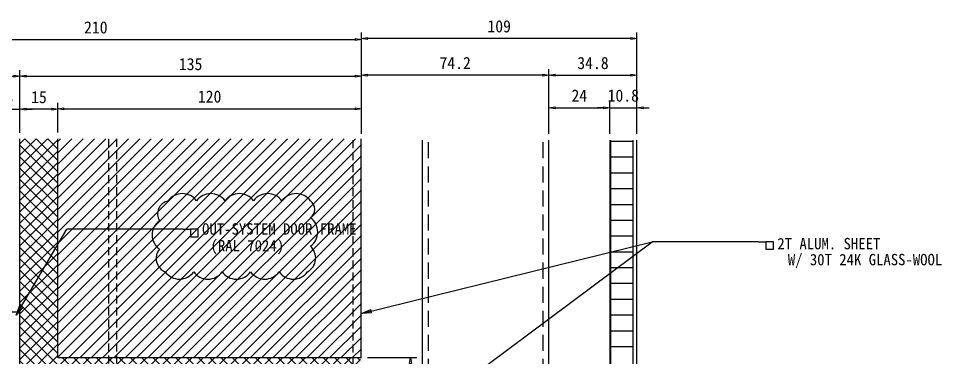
# Model space of a CAD drawing. Header units: millimetres. Extents: x 2352 to 12473, y 635 to 7997.
# Drawn here: x 3633.8 to 3998.9, y 1537.3 to 1671.5 of the extents above; entities that cross this region are included whole.
import ezdxf
from ezdxf.enums import TextEntityAlignment as Align

# ---------------------------------------------------------------- set-up
doc = ezdxf.new("R2010")
doc.units = ezdxf.units.MM
doc.linetypes.add('HIDDEN', pattern=[9.525, 6.35, -3.175])
doc.linetypes.add('HIDDEN2', pattern=[4.7625, 3.175, -1.5875])
doc.layers.get('Defpoints').update_dxf_attribs({"color": 187})
for name, color, linetype in [('1', 1, 'Continuous'), ('2', 2, 'Continuous'), ('3', 3, 'Continuous'), ('4', 4, 'Continuous'), ('7', 7, 'Continuous'), ('8', 8, 'Continuous'), ('AA-DWXM-GLAZ', 4, 'Continuous'), ('AA-FLXK-PATT', 9, 'Continuous'), ('AC-DIMS-치수', 4, 'Continuous'), ('AC-TEXT-문자', 3, 'Continuous'), ('DIMENSIONS', 7, 'Continuous'), ('HARDWARE', 7, 'Continuous'), ("ST'L PIPE", 2, 'Continuous')]:
    doc.layers.add(name, color=color, linetype=linetype)
doc.styles.add('돋움체', font='')
doc.styles.get('돋움체').set_extended_font_data('DotumChe')
doc.dimstyles.new('Iljin', dxfattribs={"dimscale": 0.8, "dimtxt": 2, "dimasz": 1, "dimexe": 1, "dimexo": 1, "dimgap": 1, "dimtad": 1, "dimdec": 1, "dimdsep": 46, "dimtxsty": '돋움체', "dimblk": 'CLOSEDBLANK', "dimcen": 1, "dimclrd": 8, "dimclre": 8, "dimclrt": 2, "dimadec": 1, "dimazin": 2, "dimtfac": 1, "dimtdec": 1, "dimtix": 1, "dimtmove": 0, "dimatfit": 3, "dimldrblk": 'CLOSEDBLANK', "dimfxl": 1, "dimlwd": -1, "dimlwe": -1, "dimarcsym": 0})
doc.dimstyles.new('Iljin 3', dxfattribs={"dimscale": 2.4, "dimtxt": 2, "dimasz": 1, "dimexe": 1, "dimexo": 1, "dimgap": 1, "dimtad": 1, "dimdec": 1, "dimdsep": 46, "dimtxsty": '돋움체', "dimblk": 'CLOSEDBLANK', "dimcen": 1, "dimclrd": 8, "dimclre": 8, "dimclrt": 2, "dimadec": 1, "dimazin": 2, "dimtfac": 1, "dimtdec": 1, "dimtix": 1, "dimtmove": 0, "dimatfit": 3, "dimldrblk": 'CLOSEDBLANK', "dimfxl": 1, "dimlwd": -1, "dimlwe": -1, "dimarcsym": 0})

# ---------------------------------------------------------------- blocks, each defined once
blk = doc.blocks.new('_ClosedBlank')
at = {"color": 0, "linetype": 'ByBlock', "lineweight": -2}
for p, q in [((-1, 0.167), (0, 0)), ((-1, 0.167), (-1, -0.167)), ((0, 0), (-1, -0.167))]:
    blk.add_line(p, q, dxfattribs=at)
blk = doc.blocks.new('*D18')
at = {"layer": 'Defpoints', "color": 0, "transparency": 16777216}
for p in [(3878.45, 1636.17), (3867.65, 1623.38), (3878.45, 1623.38)]:
    blk.add_point(p, dxfattribs=at)
at = {"layer": 'DIMENSIONS', "color": 8, "transparency": 16777216}
for p, q in [((3865.25, 1636.17), (3862.85, 1636.17)), ((3867.65, 1625.78), (3867.65, 1638.57)), ((3867.65, 1636.17), (3878.45, 1636.17)), ((3878.45, 1625.78), (3878.45, 1638.57)), ((3880.85, 1636.17), (3883.25, 1636.17))]:
    blk.add_line(p, q, dxfattribs=at)
at = {"layer": 'DIMENSIONS', "color": 8, "transparency": 16777216, "xscale": 2.4, "yscale": 2.4, "zscale": 2.4}
blk.add_blockref('_ClosedBlank', (3867.65, 1636.17), dxfattribs=at)
at = {"layer": 'DIMENSIONS', "color": 8, "transparency": 16777216, "xscale": 2.4, "yscale": 2.4, "zscale": 2.4, "rotation": 180}
blk.add_blockref('_ClosedBlank', (3878.45, 1636.17), dxfattribs=at)
at = {"layer": 'DIMENSIONS', "color": 2, "transparency": 16777216, "insert": (3873.05, 1640.97), "char_height": 4.8, "attachment_point": 5, "style": '돋움체'}
blk.add_mtext('10.8', dxfattribs=at)
blk = doc.blocks.new('*D19')
at = {"layer": 'Defpoints', "color": 0, "transparency": 16777216}
for p in [(3867.65, 1636.17), (3843.65, 1623.38), (3867.65, 1623.38)]:
    blk.add_point(p, dxfattribs=at)
at = {"layer": 'DIMENSIONS', "color": 8, "transparency": 16777216}
for p, q in [((3843.65, 1625.78), (3843.65, 1638.57)), ((3846.05, 1636.17), (3865.25, 1636.17)), ((3867.65, 1625.78), (3867.65, 1638.57))]:
    blk.add_line(p, q, dxfattribs=at)
at = {"layer": 'DIMENSIONS', "color": 8, "transparency": 16777216, "xscale": 2.4, "yscale": 2.4, "zscale": 2.4, "rotation": 180}
blk.add_blockref('_ClosedBlank', (3843.65, 1636.17), dxfattribs=at)
at = {"layer": 'DIMENSIONS', "color": 8, "transparency": 16777216, "xscale": 2.4, "yscale": 2.4, "zscale": 2.4}
blk.add_blockref('_ClosedBlank', (3867.65, 1636.17), dxfattribs=at)
at = {"layer": 'DIMENSIONS', "color": 2, "transparency": 16777216, "insert": (3855.65, 1640.97), "char_height": 4.8, "attachment_point": 5, "style": '돋움체'}
blk.add_mtext('24', dxfattribs=at)
blk = doc.blocks.new('*D20')
at = {"layer": 'Defpoints', "color": 0, "transparency": 16777216}
for p in [(3878.45, 1649.03), (3843.65, 1623.38), (3878.45, 1623.38)]:
    blk.add_point(p, dxfattribs=at)
at = {"layer": 'DIMENSIONS', "color": 8, "transparency": 16777216}
for p, q in [((3843.65, 1625.78), (3843.65, 1651.43)), ((3878.45, 1625.78), (3878.45, 1651.43)), ((3846.05, 1649.03), (3876.05, 1649.03))]:
    blk.add_line(p, q, dxfattribs=at)
at = {"layer": 'DIMENSIONS', "color": 8, "transparency": 16777216, "xscale": 2.4, "yscale": 2.4, "zscale": 2.4, "rotation": 180}
blk.add_blockref('_ClosedBlank', (3843.65, 1649.03), dxfattribs=at)
at = {"layer": 'DIMENSIONS', "color": 8, "transparency": 16777216, "xscale": 2.4, "yscale": 2.4, "zscale": 2.4}
blk.add_blockref('_ClosedBlank', (3878.45, 1649.03), dxfattribs=at)
at = {"layer": 'DIMENSIONS', "color": 2, "transparency": 16777216, "insert": (3861.05, 1653.83), "char_height": 4.8, "attachment_point": 5, "style": '돋움체'}
blk.add_mtext('34.8', dxfattribs=at)
blk = doc.blocks.new('*D21')
at = {"layer": 'Defpoints', "color": 0, "transparency": 16777216}
for p in [(3769.45, 1649.03), (3769.45, 1623.81), (3843.65, 1623.38)]:
    blk.add_point(p, dxfattribs=at)
at = {"layer": 'DIMENSIONS', "color": 8, "transparency": 16777216}
for p, q in [((3769.45, 1626.21), (3769.45, 1651.43)), ((3843.65, 1625.78), (3843.65, 1651.43)), ((3841.25, 1649.03), (3771.85, 1649.03))]:
    blk.add_line(p, q, dxfattribs=at)
at = {"layer": 'DIMENSIONS', "color": 8, "transparency": 16777216, "xscale": 2.4, "yscale": 2.4, "zscale": 2.4, "rotation": 180}
blk.add_blockref('_ClosedBlank', (3769.45, 1649.03), dxfattribs=at)
at = {"layer": 'DIMENSIONS', "color": 8, "transparency": 16777216, "xscale": 2.4, "yscale": 2.4, "zscale": 2.4}
blk.add_blockref('_ClosedBlank', (3843.65, 1649.03), dxfattribs=at)
at = {"layer": 'DIMENSIONS', "color": 2, "transparency": 16777216, "insert": (3806.55, 1653.83), "char_height": 4.8, "attachment_point": 5, "style": '돋움체'}
blk.add_mtext('74.2', dxfattribs=at)
blk = doc.blocks.new('*D22')
at = {"layer": 'Defpoints', "color": 0, "transparency": 16777216}
for p in [(3769.45, 1663.54), (3769.45, 1623.81), (3878.45, 1623.38)]:
    blk.add_point(p, dxfattribs=at)
at = {"layer": 'DIMENSIONS', "color": 8, "transparency": 16777216}
for p, q in [((3769.45, 1626.21), (3769.45, 1665.94)), ((3878.45, 1625.78), (3878.45, 1665.94)), ((3876.05, 1663.54), (3771.85, 1663.54))]:
    blk.add_line(p, q, dxfattribs=at)
at = {"layer": 'DIMENSIONS', "color": 8, "transparency": 16777216, "xscale": 2.4, "yscale": 2.4, "zscale": 2.4, "rotation": 180}
blk.add_blockref('_ClosedBlank', (3769.45, 1663.54), dxfattribs=at)
at = {"layer": 'DIMENSIONS', "color": 8, "transparency": 16777216, "xscale": 2.4, "yscale": 2.4, "zscale": 2.4}
blk.add_blockref('_ClosedBlank', (3878.45, 1663.54), dxfattribs=at)
at = {"layer": 'DIMENSIONS', "color": 2, "transparency": 16777216, "insert": (3823.95, 1668.35), "char_height": 4.8, "attachment_point": 5, "style": '돋움체'}
blk.add_mtext('109', dxfattribs=at)
blk = doc.blocks.new('*D28')
at = {"layer": 'Defpoints', "color": 0, "transparency": 16777216}
for p in [(3769.45, 1663.11), (3559.44, 1623.81), (3769.45, 1623.38)]:
    blk.add_point(p, dxfattribs=at)
at = {"layer": 'DIMENSIONS', "color": 8, "transparency": 16777216}
for p, q in [((3559.44, 1626.21), (3559.44, 1665.51)), ((3769.45, 1625.78), (3769.45, 1665.51)), ((3561.84, 1663.11), (3767.05, 1663.11))]:
    blk.add_line(p, q, dxfattribs=at)
at = {"layer": 'DIMENSIONS', "color": 8, "transparency": 16777216, "xscale": 2.4, "yscale": 2.4, "zscale": 2.4, "rotation": 180}
blk.add_blockref('_ClosedBlank', (3559.44, 1663.11), dxfattribs=at)
at = {"layer": 'DIMENSIONS', "color": 8, "transparency": 16777216, "xscale": 2.4, "yscale": 2.4, "zscale": 2.4}
blk.add_blockref('_ClosedBlank', (3769.45, 1663.11), dxfattribs=at)
at = {"layer": 'DIMENSIONS', "color": 2, "transparency": 16777216, "insert": (3664.44, 1667.92), "char_height": 4.8, "attachment_point": 5, "style": '돋움체'}
blk.add_mtext('210', dxfattribs=at)
blk = doc.blocks.new('*D29')
at = {"layer": 'Defpoints', "color": 0, "transparency": 16777216}
for p in [(3634.44, 1648.6), (3559.44, 1623.81), (3634.44, 1623.83, 0)]:
    blk.add_point(p, dxfattribs=at)
at = {"layer": 'DIMENSIONS', "color": 8, "transparency": 16777216}
for p, q in [((3559.44, 1626.21), (3559.44, 1651)), ((3634.44, 1626.23), (3634.44, 1651)), ((3561.84, 1648.6), (3632.04, 1648.6))]:
    blk.add_line(p, q, dxfattribs=at)
at = {"layer": 'DIMENSIONS', "color": 8, "transparency": 16777216, "xscale": 2.4, "yscale": 2.4, "zscale": 2.4, "rotation": 180}
blk.add_blockref('_ClosedBlank', (3559.44, 1648.6), dxfattribs=at)
at = {"layer": 'DIMENSIONS', "color": 8, "transparency": 16777216, "xscale": 2.4, "yscale": 2.4, "zscale": 2.4}
blk.add_blockref('_ClosedBlank', (3634.44, 1648.6), dxfattribs=at)
at = {"layer": 'DIMENSIONS', "color": 2, "transparency": 16777216, "insert": (3596.94, 1653.4), "char_height": 4.8, "attachment_point": 5, "style": '돋움체'}
blk.add_mtext('75', dxfattribs=at)
blk = doc.blocks.new('*D30')
at = {"layer": 'Defpoints', "color": 0, "transparency": 16777216}
for p in [(3769.45, 1648.6), (3634.44, 1623.83, 0), (3769.45, 1623.38)]:
    blk.add_point(p, dxfattribs=at)
at = {"layer": 'DIMENSIONS', "color": 8, "transparency": 16777216}
for p, q in [((3634.44, 1626.23), (3634.44, 1651)), ((3769.45, 1625.78), (3769.45, 1651)), ((3636.84, 1648.6), (3767.05, 1648.6))]:
    blk.add_line(p, q, dxfattribs=at)
at = {"layer": 'DIMENSIONS', "color": 8, "transparency": 16777216, "xscale": 2.4, "yscale": 2.4, "zscale": 2.4, "rotation": 180}
blk.add_blockref('_ClosedBlank', (3634.44, 1648.6), dxfattribs=at)
at = {"layer": 'DIMENSIONS', "color": 8, "transparency": 16777216, "xscale": 2.4, "yscale": 2.4, "zscale": 2.4}
blk.add_blockref('_ClosedBlank', (3769.45, 1648.6), dxfattribs=at)
at = {"layer": 'DIMENSIONS', "color": 2, "transparency": 16777216, "insert": (3701.94, 1653.4), "char_height": 4.8, "attachment_point": 5, "style": '돋움체'}
blk.add_mtext('135', dxfattribs=at)
blk = doc.blocks.new('*D33')
at = {"layer": 'Defpoints', "color": 0, "transparency": 16777216}
for p in [(3634.44, 1635.55), (3626, 1623.83, 0), (3634.44, 1623.83, 0)]:
    blk.add_point(p, dxfattribs=at)
at = {"layer": 'DIMENSIONS', "color": 8, "transparency": 16777216}
for p, q in [((3623.6, 1635.55), (3621.2, 1635.55)), ((3626, 1626.23), (3626, 1637.95)), ((3626, 1635.55), (3634.44, 1635.55)), ((3634.44, 1626.23), (3634.44, 1637.95)), ((3636.84, 1635.55), (3639.24, 1635.55))]:
    blk.add_line(p, q, dxfattribs=at)
at = {"layer": 'DIMENSIONS', "color": 8, "transparency": 16777216, "xscale": 2.4, "yscale": 2.4, "zscale": 2.4}
blk.add_blockref('_ClosedBlank', (3626, 1635.55), dxfattribs=at)
at = {"layer": 'DIMENSIONS', "color": 8, "transparency": 16777216, "xscale": 2.4, "yscale": 2.4, "zscale": 2.4, "rotation": 180}
blk.add_blockref('_ClosedBlank', (3634.44, 1635.55), dxfattribs=at)
at = {"layer": 'DIMENSIONS', "color": 2, "transparency": 16777216, "insert": (3630.22, 1640.35), "char_height": 4.8, "attachment_point": 5, "style": '돋움체'}
blk.add_mtext('8', dxfattribs=at)
blk = doc.blocks.new('*D37')
at = {"layer": 'Defpoints', "color": 0, "transparency": 16777216}
for p in [(3634.44, 1635.55), (3634.44, 1623.83, 0), (3649.44, 1623.91, 0)]:
    blk.add_point(p, dxfattribs=at)
at = {"layer": 'DIMENSIONS', "color": 8, "transparency": 16777216}
for p, q in [((3634.44, 1626.23), (3634.44, 1637.95)), ((3647.04, 1635.55), (3636.84, 1635.55)), ((3649.44, 1626.31), (3649.44, 1637.95))]:
    blk.add_line(p, q, dxfattribs=at)
at = {"layer": 'DIMENSIONS', "color": 8, "transparency": 16777216, "xscale": 2.4, "yscale": 2.4, "zscale": 2.4, "rotation": 180}
blk.add_blockref('_ClosedBlank', (3634.44, 1635.55), dxfattribs=at)
at = {"layer": 'DIMENSIONS', "color": 8, "transparency": 16777216, "xscale": 2.4, "yscale": 2.4, "zscale": 2.4}
blk.add_blockref('_ClosedBlank', (3649.44, 1635.55), dxfattribs=at)
at = {"layer": 'DIMENSIONS', "color": 2, "transparency": 16777216, "insert": (3641.94, 1640.35), "char_height": 4.8, "attachment_point": 5, "style": '돋움체'}
blk.add_mtext('15', dxfattribs=at)
blk = doc.blocks.new('*D38')
at = {"layer": 'Defpoints', "color": 0, "transparency": 16777216}
for p in [(3769.45, 1635.75), (3649.44, 1623.91, 0), (3769.45, 1623.81)]:
    blk.add_point(p, dxfattribs=at)
at = {"layer": 'DIMENSIONS', "color": 8, "transparency": 16777216}
for p, q in [((3649.44, 1626.31), (3649.44, 1638.15)), ((3651.84, 1635.75), (3767.05, 1635.75)), ((3769.45, 1626.21), (3769.45, 1638.15))]:
    blk.add_line(p, q, dxfattribs=at)
at = {"layer": 'DIMENSIONS', "color": 8, "transparency": 16777216, "xscale": 2.4, "yscale": 2.4, "zscale": 2.4, "rotation": 180}
blk.add_blockref('_ClosedBlank', (3649.44, 1635.75), dxfattribs=at)
at = {"layer": 'DIMENSIONS', "color": 8, "transparency": 16777216, "xscale": 2.4, "yscale": 2.4, "zscale": 2.4}
blk.add_blockref('_ClosedBlank', (3769.45, 1635.75), dxfattribs=at)
at = {"layer": 'DIMENSIONS', "color": 2, "transparency": 16777216, "insert": (3709.44, 1640.55), "char_height": 4.8, "attachment_point": 5, "style": '돋움체'}
blk.add_mtext('120', dxfattribs=at)
blk = doc.blocks.new('*D44')
at = {"layer": 'Defpoints', "color": 0, "transparency": 16777216}
for p in [(3769.45, 1537.32, 0), (3788.94, 1537.32), (3769.45, 1522.32, 0)]:
    blk.add_point(p, dxfattribs=at)
at = {"layer": 'DIMENSIONS', "color": 8, "transparency": 16777216}
for p, q in [((3771.85, 1537.32), (3791.34, 1537.32)), ((3788.94, 1524.72), (3788.94, 1534.92)), ((3771.85, 1522.32), (3791.34, 1522.32))]:
    blk.add_line(p, q, dxfattribs=at)
at = {"layer": 'DIMENSIONS', "color": 8, "transparency": 16777216, "xscale": 2.4, "yscale": 2.4, "zscale": 2.4}
for p, rotation in [((3788.94, 1537.32), 90), ((3788.94, 1522.32), 270)]:
    blk.add_blockref('_ClosedBlank', p, dxfattribs=dict(at, rotation=rotation))
at = {"layer": 'DIMENSIONS', "color": 2, "transparency": 16777216, "insert": (3784.14, 1529.82), "char_height": 4.8, "attachment_point": 5, "rotation": 90, "style": '돋움체'}
blk.add_mtext('15', dxfattribs=at)

msp = doc.modelspace()

# ---------------------------------------------------------------- hatches: boundary and pattern name
at = {"layer": '1'}
h = msp.add_hatch(dxfattribs=at)
h.set_pattern_fill('ANSI31', color=256)
h.set_pattern_definition([(45, (-737942.7824, -75286.7697), (-2.24506403, 2.24506403), [])])
h.paths.add_polyline_path([(3769.45, 1623.81), (3649.44, 1623.81), (3649.44, 1537.32), (3769.45, 1537.32)])
at = {"layer": '8'}
h = msp.add_hatch(dxfattribs=at)
h.set_pattern_fill('ANSI37', color=256)
h.set_pattern_definition([(45, (-751919.7207, -76353.9628), (-2.24506403, 2.24506403), []), (135, (-751919.7207, -76353.9628), (-2.24506403, -2.24506403), [])])
edge = h.paths.add_edge_path()
edge.add_line((3649.44, 1623.81), (3634.44, 1623.81))
edge.add_line((3634.44, 1623.81), (3634.44, 1522.32))
edge.add_line((3634.44, 1522.32), (3769.45, 1522.32))
edge.add_arc((3784.76, 1529.82), 17.05, 153.9077, 206.0923, ccw=False)
edge.add_line((3769.45, 1537.32), (3649.44, 1537.32))
edge.add_line((3649.44, 1537.32), (3649.44, 1623.81))

# ---------------------------------------------------------------- linework, layer by layer
at = {"layer": '1'}
msp.add_lwpolyline([(3749.28, 1599.27, 0.520567), (3738.03, 1599.27, 0.520567), (3726.78, 1599.27, 0.520567), (3715.53, 1599.27, 0.520567), (3704.28, 1599.27, 0.520567), (3693.03, 1599.27, 0.520567), (3689.6, 1591.46, 0.520567), (3689.6, 1580.21, 0.520567), (3691.9, 1571.26, 0.520567), (3703.15, 1571.26, 0.520567), (3714.4, 1571.26, 0.520567), (3725.65, 1571.26, 0.520567), (3736.9, 1571.26, 0.520567), (3748.15, 1571.26, 0.520567), (3749.28, 1581.37, 0.520567), (3749.28, 1592.62, 0.520567)], format="xyb", close=True, dxfattribs=at)
at = {"layer": '2', "linetype": 'HIDDEN2'}
for p, q in [((3669.45, 1623.81, 0), (3669.45, 1477.35, 0)), ((3672.65, 1623.81, 0), (3672.65, 1477.35, 0)), ((3766.25, 1477.35, 0), (3766.25, 1623.81, 0))]:
    msp.add_line(p, q, dxfattribs=at)
at = {"layer": '3'}
msp.add_lwpolyline([(3630.94, 1500.32), (3634.44, 1500.32), (3634.44, 1555.32), (3629.94, 1555.32)], dxfattribs=at)
at = {"layer": '4', "color": 7}
msp.add_line((3769.42, 1537.32, 0), (3769.42, 1623.81, 0), dxfattribs=at)
at = {"layer": '7'}
for q in [(3649.44, 1623.81), (3769.45, 1537.32)]:
    msp.add_line((3649.44, 1537.32), q, dxfattribs=at)
msp.add_lwpolyline([(3769.45, 1522.32), (3634.44, 1522.32), (3634.44, 1623.81)], dxfattribs=at)
at = {"layer": 'AA-DWXM-GLAZ'}
msp.add_line((3867.65, 1623.38), (3867.65, 1454.55), dxfattribs=at)
for points in [[(3876.85, 1623.38), (3876.85, 1454.55)], [(3878.45, 1454.55), (3878.45, 1623.38)]]:
    msp.add_lwpolyline(points, dxfattribs=at)
at = {"layer": 'AA-FLXK-PATT'}
for p, q in [((3868, 1623.38), (3868, 1454.55)), ((3876.85, 1622.81), (3868, 1622.81)), ((3876.85, 1616.56), (3868, 1616.56)), ((3876.85, 1610.31), (3868, 1610.31)), ((3876.85, 1604.06), (3868, 1604.06)), ((3876.85, 1597.81), (3868, 1597.81)), ((3876.85, 1591.56), (3868, 1591.56)), ((3876.85, 1585.31), (3868, 1585.31)), ((3876.85, 1579.06), (3868, 1579.06)), ((3876.85, 1572.81), (3868, 1572.81)), ((3876.85, 1566.56), (3868, 1566.56)), ((3876.85, 1560.31), (3868, 1560.31)), ((3876.85, 1554.06), (3868, 1554.06)), ((3876.85, 1547.81), (3868, 1547.81)), ((3876.85, 1541.56), (3868, 1541.56))]:
    msp.add_line(p, q, dxfattribs=at)
at = {"layer": 'AC-DIMS-치수', "color": 8}
for p, q in [((3698.94, 1588.09, 0), (3652.98, 1588.09, 0)), ((3926.43, 1583.17, -0.13), (3884.44, 1583.17, -0.13))]:
    msp.add_line(p, q, dxfattribs=at)
at = {"layer": 'AC-TEXT-문자'}
for p, q in [((3698.94, 1588.09, 0), (3701.94, 1588.09, 0)), ((3926.43, 1583.17, -0.13), (3929.43, 1583.17, -0.13))]:
    msp.add_line(p, q, dxfattribs=at)
at = {"layer": 'Defpoints'}
for points, elevation in [([(3704.94, 1588.09), (3701.94, 1588.09), (3701.94, 1585.09), (3704.94, 1585.09)], 0), ([(3932.43, 1583.17), (3929.43, 1583.17), (3929.43, 1580.17), (3932.43, 1580.17)], -0.13)]:
    msp.add_lwpolyline(points, close=True, dxfattribs=dict(at, elevation=elevation))
at = {"layer": 'HARDWARE', "color": 0}
for q in [(3634.44, 1623.81), (3634.44, 1619.28)]:
    msp.add_line((3634.44, 1555.32), q, dxfattribs=at)
at = {"layer": "ST'L PIPE"}
for p, q in [((3793.65, 1388.45), (3793.65, 1623.38)), ((3843.65, 815.13), (3843.65, 1623.38))]:
    msp.add_line(p, q, dxfattribs=at)
at = {"layer": "ST'L PIPE", "color": 8, "linetype": 'HIDDEN'}
for p, q in [((3795.95, 768.43), (3795.95, 1623.38)), ((3841.35, 768.43), (3841.35, 1623.38))]:
    msp.add_line(p, q, dxfattribs=at)

# ---------------------------------------------------------------- texts
at = {"layer": 'AC-TEXT-문자', "color": 0, "style": '돋움체'}
msp.add_text('OUT-SYSTEM DOOR FRAME', height=4.5, dxfattribs=at).set_placement((3706.47, 1585.95, 0.13))
at = {"layer": 'AC-TEXT-문자', "color": 1, "style": '돋움체'}
msp.add_text('(RAL 7024)', height=4.5, dxfattribs=at).set_placement((3709.8, 1579.33))
at = {"layer": 'AC-TEXT-문자', "color": 0, "style": '돋움체'}
msp.add_text('2T ALUM. SHEET', height=4.5, dxfattribs=at).set_placement((3933.97, 1582.39), align=Align.MIDDLE_LEFT)
msp.add_text('W/ 30T 24K GLASS-WOOL', height=4.5, dxfattribs=at).set_placement((3999.17, 1573.83), align=Align.RIGHT)

# ---------------------------------------------------------------- dimensions: what is measured, and where the dimension line sits
at = {"layer": 'DIMENSIONS'}
for base, p1, p2, picture, middle in [((3769.45, 1663.11), (3559.44, 1623.81), (3769.45, 1623.38), '*D28', (3664.44, 1667.92)), ((3769.45, 1663.54), (3878.45, 1623.38), (3769.45, 1623.81), '*D22', (3823.95, 1668.35)), ((3634.44, 1648.6), (3559.44, 1623.81), (3634.44, 1623.83, 0), '*D29', (3596.94, 1653.4)), ((3769.45, 1648.6), (3634.44, 1623.83, 0), (3769.45, 1623.38), '*D30', (3701.94, 1653.4)), ((3769.45, 1649.03), (3843.65, 1623.38), (3769.45, 1623.81), '*D21', (3806.55, 1653.83)), ((3878.45, 1649.03), (3843.65, 1623.38), (3878.45, 1623.38), '*D20', (3861.05, 1653.83)), ((3634.44, 1635.55), (3649.44, 1623.91, 0), (3634.44, 1623.83, 0), '*D37', (3641.94, 1640.35)), ((3769.45, 1635.75), (3649.44, 1623.91, 0), (3769.45, 1623.81), '*D38', (3709.44, 1640.55)), ((3867.65, 1636.17), (3843.65, 1623.38), (3867.65, 1623.38), '*D19', (3855.65, 1640.97)), ((3878.45, 1636.17), (3867.65, 1623.38), (3878.45, 1623.38), '*D18', (3873.05, 1640.97))]:
    dim = msp.add_linear_dim(base=base, p1=p1, p2=p2, dimstyle='Iljin 3', dxfattribs=at)
    dim.commit()
    dim.dimension.update_dxf_attribs({"geometry": picture, "text_midpoint": middle})
dim = msp.add_linear_dim(base=(3634.44, 1635.55), p1=(3626, 1623.83, 0), p2=(3634.44, 1623.83, 0), dimstyle='Iljin 3', override={"dimdec": 0}, dxfattribs=at)
dim.commit()
dim.dimension.update_dxf_attribs({"geometry": '*D33', "text_midpoint": (3630.22, 1640.35)})
dim = msp.add_linear_dim(base=(3788.94, 1537.32, 0), p1=(3769.45, 1522.32), p2=(3769.45, 1537.32), angle=90, dimstyle='Iljin 3', dxfattribs=at)
dim.commit()
dim.dimension.update_dxf_attribs({"geometry": '*D44', "text_midpoint": (3784.14, 1529.82, 0)})

# ---------------------------------------------------------------- leaders
at = {"layer": 'AC-DIMS-치수', "color": 8}
for points in [[(3632.94, 1554.12, 0), (3652.98, 1588.09, 0)], [(3769.45, 1497.35, -0.13), (3884.44, 1583.17, -0.13)], [(3769.45, 1554.75, -0.13), (3884.44, 1583.17, -0.13)]]:
    msp.add_leader(points, dimstyle='Iljin', override={"dimscale": 2, "dimasz": 2, "dimgap": 0.5, "dimdec": 2, "dimtdec": 2}, dxfattribs=at)

doc.saveas('drawing.dxf')
